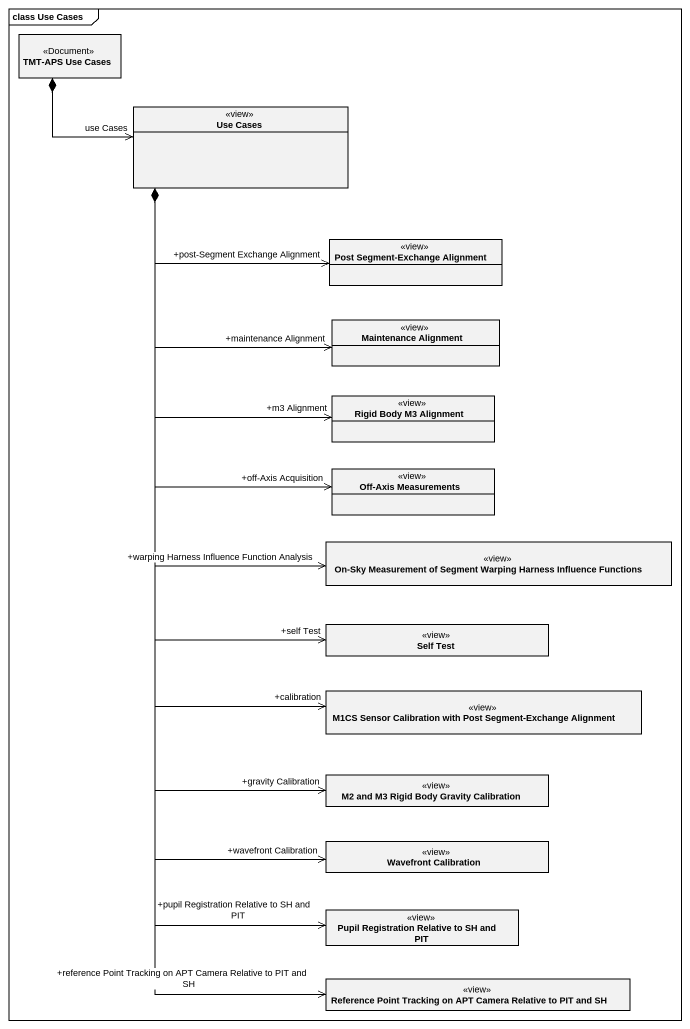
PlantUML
@startuml
mainframe class Use Cases
hide circle
hide empty members
class "TMT-APS Use Cases" as TMT_APS_Use_Cases <<Document>>
class "Use Cases" as Use_Cases <<view>>
class "Post Segment-Exchange Alignment" as Post_Segment_Exchange <<view>>
class "Maintenance Alignment" as Maintenance_Alignment <<view>>
class "Rigid Body M3 Alignment" as Rigid_Body_M3_Alignment <<view>>
class "Off-Axis Measurements" as Off_Axis_Measurements <<view>>
class "On-Sky Measurement of Segment Warping Harness Influence Functions" as On_Sky_Measurement_of <<view>>
class "Self Test" as Self_Test <<view>>
class "M1CS Sensor Calibration with Post Segment-Exchange Alignment" as M1CS_Sensor_Calibration <<view>>
class "M2 and M3 Rigid Body Gravity Calibration" as M2_and_M3_Rigid_Body <<view>>
class "Wavefront Calibration" as Wavefront_Calibration <<view>>
class "Pupil Registration Relative to SH and PIT" as Pupil_Registration_Relative <<view>>
class "Reference Point Tracking on APT Camera Relative to PIT and SH" as Reference_Point_Tracking_on <<view>>
TMT_APS_Use_Cases *-right-> "use Cases" Use_Cases
Use_Cases *--> "+post-Segment Exchange Alignment" Post_Segment_Exchange
Use_Cases *--> "+maintenance Alignment" Maintenance_Alignment
Use_Cases *--> "+m3 Alignment" Rigid_Body_M3_Alignment
Use_Cases *--> "+off-Axis Acquisition" Off_Axis_Measurements
Use_Cases *--> "+warping Harness Influence Function Analysis" On_Sky_Measurement_of
Use_Cases *--> "+self Test" Self_Test
Use_Cases *--> "+calibration" M1CS_Sensor_Calibration
Use_Cases *--> "+gravity Calibration" M2_and_M3_Rigid_Body
Use_Cases *--> "+wavefront Calibration" Wavefront_Calibration
Use_Cases *--> "+pupil Registration Relative to SH and PIT" Pupil_Registration_Relative
Use_Cases *--> "+reference Point Tracking on APT Camera Relative to PIT and SH" Reference_Point_Tracking_on
@enduml
